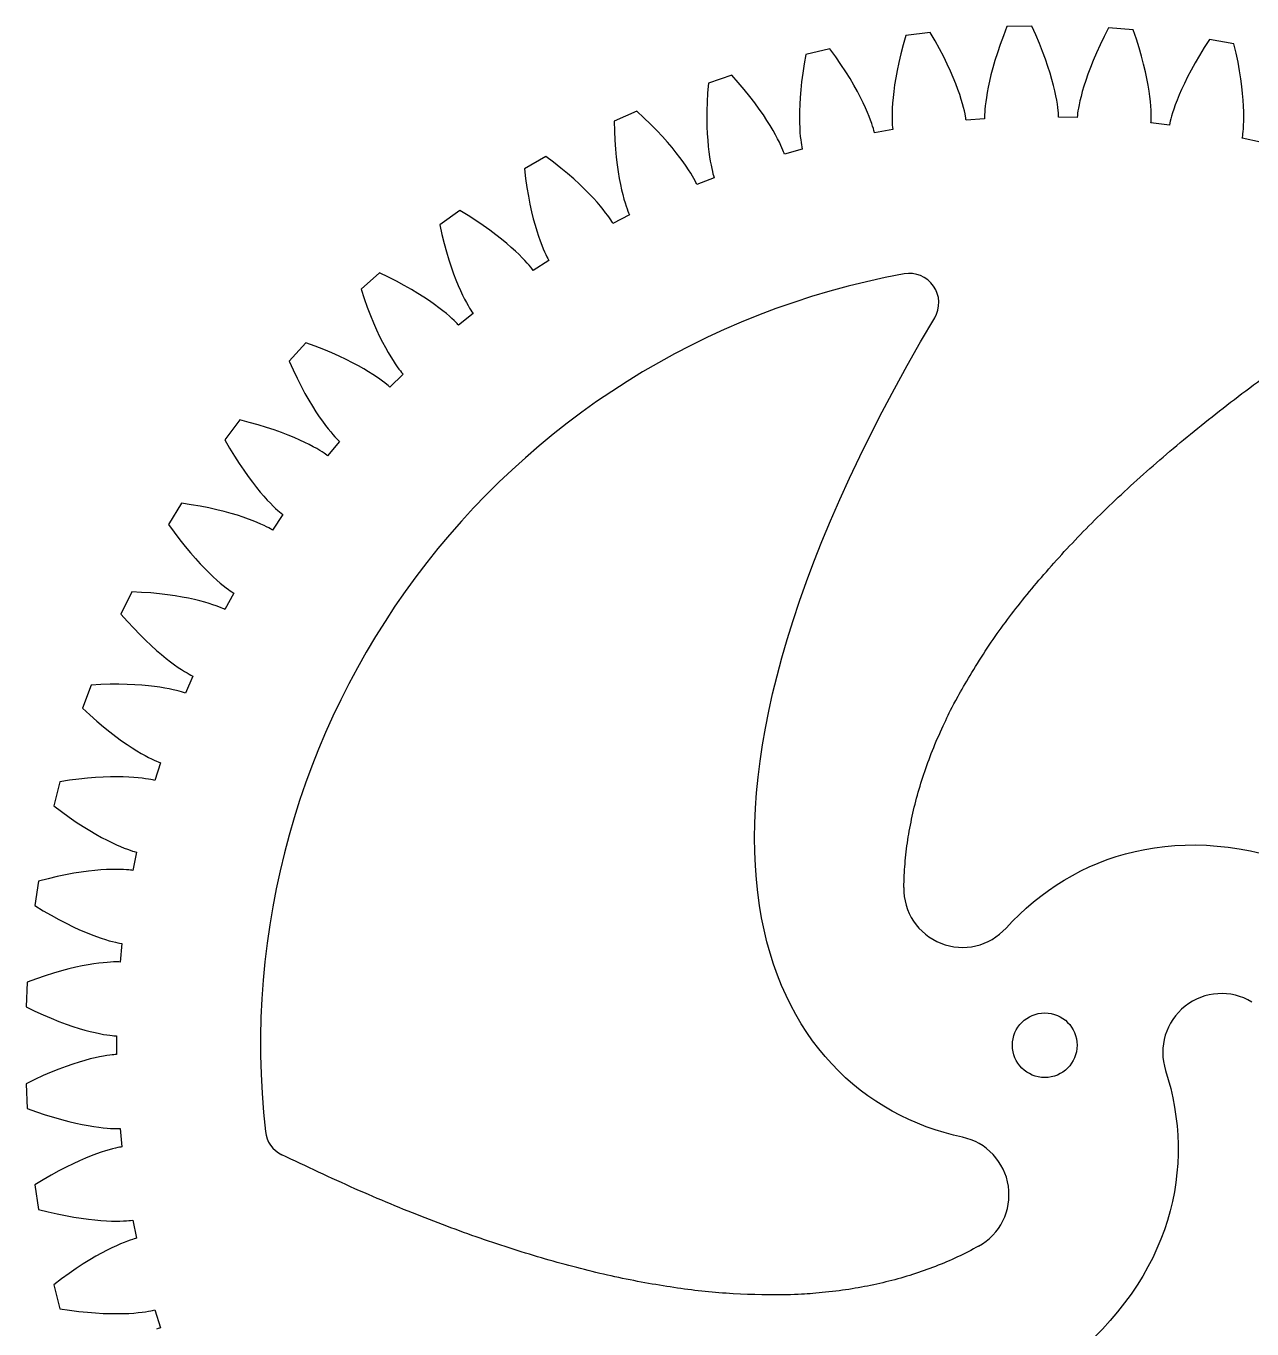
# Model space of a CAD drawing. Header units: millimetres. Extents: x -53 to 53, y -68 to 53.
# Drawn here: x -53 to 10.8, y -14.8 to 53 of the extents above; entities that cross this region are included whole.
import ezdxf

# ---------------------------------------------------------------- set-up
doc = ezdxf.new("R2010")
doc.units = ezdxf.units.MM

msp = doc.modelspace()

# ---------------------------------------------------------------- linework, layer by layer
at = {"color": 7, "linetype": 'Continuous', "lineweight": 25}
for p, q in [((-1.965, 53.004), (-2.152, 52.531)), ((-0.679, 53.036), (-1.965, 53.004)), ((-0.469, 52.572), (-0.679, 53.036)), ((3.322, 52.936), (3.089, 52.484)), ((4.605, 52.84), (3.322, 52.936)), ((-7.233, 52.545), (-7.372, 52.055)), ((-5.957, 52.704), (-7.233, 52.545)), ((-5.701, 52.265), (-5.957, 52.704)), ((-5.469, 51.843), (-5.701, 52.265)), ((-2.152, 52.531), (-2.319, 52.079)), ((-0.28, 52.13), (-0.469, 52.572)), ((3.089, 52.484), (2.878, 52.051)), ((4.768, 52.358), (4.605, 52.84)), ((4.912, 51.899), (4.768, 52.358)), ((8.576, 52.342), (8.299, 51.915)), ((9.843, 52.119), (8.576, 52.342)), ((-12.429, 51.563), (-12.518, 51.062)), ((-11.175, 51.849), (-12.429, 51.563)), ((-10.877, 51.437), (-11.175, 51.849)), ((-7.493, 51.589), (-7.596, 51.147)), ((-7.372, 52.055), (-7.493, 51.589)), ((-5.26, 51.44), (-5.469, 51.843)), ((-2.465, 51.649), (-2.593, 51.243)), ((-2.319, 52.079), (-2.465, 51.649)), ((-0.112, 51.708), (-0.28, 52.13)), ((0.036, 51.308), (-0.112, 51.708)), ((2.69, 51.638), (2.522, 51.246)), ((2.878, 52.051), (2.69, 51.638)), ((5.037, 51.462), (4.912, 51.899)), ((8.299, 51.915), (8.047, 51.506)), ((9.958, 51.623), (9.843, 52.119)), ((10.055, 51.152), (9.958, 51.623)), ((-12.518, 51.062), (-12.592, 50.587)), ((-10.604, 51.041), (-10.877, 51.437)), ((-10.356, 50.661), (-10.604, 51.041)), ((-7.596, 51.147), (-7.683, 50.73)), ((-5.073, 51.057), (-5.26, 51.44)), ((-4.906, 50.695), (-5.073, 51.057)), ((-2.704, 50.86), (-2.799, 50.501)), ((-2.593, 51.243), (-2.704, 50.86)), ((0.166, 50.931), (0.036, 51.308)), ((0.278, 50.578), (0.166, 50.931)), ((2.373, 50.876), (2.244, 50.528)), ((2.522, 51.246), (2.373, 50.876)), ((5.144, 51.05), (5.037, 51.462)), ((5.236, 50.662), (5.144, 51.05)), ((7.818, 51.114), (7.612, 50.741)), ((8.047, 51.506), (7.818, 51.114)), ((10.136, 50.705), (10.055, 51.152)), ((-16.282, 50.479), (-17.501, 50.07)), ((-15.944, 50.099), (-16.282, 50.479)), ((-12.592, 50.587), (-12.651, 50.137)), ((-10.131, 50.298), (-10.356, 50.661)), ((-9.93, 49.954), (-10.131, 50.298)), ((-7.755, 50.338), (-7.813, 49.971)), ((-7.683, 50.73), (-7.755, 50.338)), ((-4.759, 50.354), (-4.906, 50.695)), ((-4.631, 50.035), (-4.759, 50.354)), ((-2.799, 50.501), (-2.878, 50.166)), ((0.374, 50.247), (0.278, 50.578)), ((0.455, 49.942), (0.374, 50.247)), ((2.131, 50.204), (2.035, 49.902)), ((2.244, 50.528), (2.131, 50.204)), ((5.312, 50.299), (5.236, 50.662)), ((5.375, 49.961), (5.312, 50.299)), ((7.427, 50.387), (7.263, 50.054)), ((7.612, 50.741), (7.427, 50.387)), ((10.202, 50.284), (10.136, 50.705)), ((10.254, 49.889), (10.202, 50.284)), ((-17.54, 49.562), (-17.566, 49.082)), ((-17.501, 50.07), (-17.54, 49.562)), ((-15.633, 49.731), (-15.944, 50.099)), ((-15.349, 49.378), (-15.633, 49.731)), ((-12.696, 49.713), (-12.728, 49.316)), ((-12.651, 50.137), (-12.696, 49.713)), ((-9.749, 49.63), (-9.93, 49.954)), ((-9.59, 49.325), (-9.749, 49.63)), ((-7.859, 49.63), (-7.894, 49.316)), ((-7.813, 49.971), (-7.859, 49.63)), ((-4.52, 49.739), (-4.631, 50.035)), ((-4.425, 49.466), (-4.52, 49.739)), ((-2.997, 49.573), (-3.04, 49.315)), ((-2.944, 49.857), (-2.997, 49.573)), ((-2.878, 50.166), (-2.944, 49.857)), ((0.523, 49.661), (0.455, 49.942)), ((0.578, 49.406), (0.523, 49.661)), ((1.953, 49.625), (1.886, 49.373)), ((2.035, 49.902), (1.953, 49.625)), ((5.426, 49.648), (5.375, 49.961)), ((5.465, 49.362), (5.426, 49.648)), ((7.119, 49.742), (6.993, 49.452)), ((7.263, 50.054), (7.119, 49.742)), ((10.294, 49.52), (10.254, 49.889)), ((10.323, 49.177), (10.294, 49.52)), ((-17.566, 49.082), (-17.58, 48.628)), ((-15.089, 49.04), (-15.349, 49.378)), ((-14.854, 48.717), (-15.089, 49.04)), ((-12.75, 48.945), (-12.761, 48.601)), ((-12.728, 49.316), (-12.75, 48.945)), ((-9.45, 49.042), (-9.59, 49.325)), ((-9.328, 48.78), (-9.45, 49.042)), ((-7.918, 49.028), (-7.935, 48.768)), ((-7.894, 49.316), (-7.918, 49.028)), ((-4.344, 49.218), (-4.425, 49.466)), ((-4.278, 48.993), (-4.344, 49.218)), ((-4.224, 48.794), (-4.278, 48.993)), ((-3.095, 48.879), (-3.112, 48.701)), ((-3.072, 49.084), (-3.095, 48.879)), ((-3.04, 49.315), (-3.072, 49.084)), ((0.621, 49.176), (0.578, 49.406)), ((0.655, 48.972), (0.621, 49.176)), ((0.68, 48.796), (0.655, 48.972)), ((1.787, 48.944), (1.753, 48.769)), ((1.831, 49.146), (1.787, 48.944)), ((1.886, 49.373), (1.831, 49.146)), ((5.494, 49.103), (5.465, 49.362)), ((5.515, 48.87), (5.494, 49.103)), ((5.528, 48.664), (5.515, 48.87)), ((6.792, 48.94), (6.715, 48.719)), ((6.885, 49.184), (6.792, 48.94)), ((6.993, 49.452), (6.885, 49.184)), ((10.342, 48.861), (10.323, 49.177)), ((10.352, 48.573), (10.342, 48.861)), ((-21.227, 48.607), (-22.399, 48.078)), ((-20.853, 48.262), (-21.227, 48.607)), ((-20.507, 47.927), (-20.853, 48.262)), ((-17.58, 48.628), (-17.582, 48.202)), ((-17.582, 48.202), (-17.575, 47.803)), ((-14.642, 48.412), (-14.854, 48.717)), ((-14.453, 48.125), (-14.642, 48.412)), ((-12.761, 48.601), (-12.765, 48.285)), ((-12.765, 48.285), (-12.761, 47.996)), ((-9.223, 48.54), (-9.328, 48.78)), ((-9.135, 48.324), (-9.223, 48.54)), ((-9.062, 48.131), (-9.135, 48.324)), ((-7.944, 48.534), (-7.947, 48.328)), ((-7.947, 48.328), (-7.945, 48.149)), ((-7.945, 48.149), (-7.94, 47.998)), ((-7.935, 48.768), (-7.944, 48.534)), ((-4.182, 48.621), (-4.224, 48.794)), ((-4.149, 48.473), (-4.182, 48.621)), ((-4.126, 48.352), (-4.149, 48.473)), ((-4.109, 48.257), (-4.126, 48.352)), ((-4.099, 48.189), (-4.109, 48.257)), ((-4.093, 48.134), (-4.099, 48.189)), ((-3.127, 48.206), (-4.093, 48.134)), ((-3.127, 48.426), (-3.129, 48.33)), ((-3.129, 48.33), (-3.127, 48.206)), ((-3.122, 48.55), (-3.127, 48.426)), ((-3.112, 48.701), (-3.122, 48.55)), ((0.698, 48.645), (0.68, 48.796)), ((0.709, 48.522), (0.698, 48.645)), ((0.716, 48.426), (0.709, 48.522)), ((0.719, 48.357), (0.716, 48.426)), ((0.72, 48.302), (0.719, 48.357)), ((1.689, 48.278), (0.72, 48.302)), ((1.699, 48.402), (1.689, 48.278)), ((1.71, 48.497), (1.699, 48.402)), ((1.728, 48.62), (1.71, 48.497)), ((1.753, 48.769), (1.728, 48.62)), ((5.535, 48.485), (5.528, 48.664)), ((5.534, 48.114), (5.537, 48.21)), ((5.538, 48.334), (5.535, 48.485)), ((5.537, 48.21), (5.538, 48.334)), ((6.56, 48.206), (6.531, 48.086)), ((6.6, 48.352), (6.56, 48.206)), ((6.651, 48.523), (6.6, 48.352)), ((6.715, 48.719), (6.651, 48.523)), ((10.356, 48.312), (10.352, 48.573)), ((10.353, 48.078), (10.356, 48.312)), ((-22.399, 48.078), (-22.388, 47.57)), ((-22.388, 47.57), (-22.366, 47.089)), ((-20.189, 47.604), (-20.507, 47.927)), ((-19.897, 47.293), (-20.189, 47.604)), ((-17.575, 47.803), (-17.56, 47.432)), ((-14.286, 47.857), (-14.453, 48.125)), ((-14.138, 47.609), (-14.286, 47.857)), ((-14.011, 47.381), (-14.138, 47.609)), ((-12.761, 47.996), (-12.751, 47.735)), ((-12.751, 47.735), (-12.737, 47.502)), ((-12.737, 47.502), (-12.719, 47.296)), ((-9.002, 47.963), (-9.062, 48.131)), ((-8.955, 47.819), (-9.002, 47.963)), ((-8.919, 47.701), (-8.955, 47.819)), ((-8.894, 47.608), (-8.919, 47.701)), ((-8.877, 47.541), (-8.894, 47.608)), ((-8.865, 47.487), (-8.877, 47.541)), ((-7.911, 47.656), (-8.865, 47.487)), ((-7.94, 47.998), (-7.933, 47.874)), ((-7.933, 47.874), (-7.925, 47.778)), ((-7.925, 47.778), (-7.911, 47.656)), ((5.526, 47.991), (5.53, 48.045)), ((6.487, 47.87), (5.526, 47.991)), ((5.53, 48.045), (5.534, 48.114)), ((6.51, 47.992), (6.487, 47.87)), ((6.531, 48.086), (6.51, 47.992)), ((10.31, 47.419), (10.323, 47.542)), ((10.323, 47.542), (10.335, 47.693)), ((10.335, 47.693), (10.346, 47.872)), ((10.346, 47.872), (10.353, 48.078)), ((-22.366, 47.089), (-22.334, 46.636)), ((-19.631, 46.996), (-19.897, 47.293)), ((-19.39, 46.714), (-19.631, 46.996)), ((-17.56, 47.432), (-17.537, 47.089)), ((-17.537, 47.089), (-17.509, 46.774)), ((-13.901, 47.174), (-14.011, 47.381)), ((-13.809, 46.99), (-13.901, 47.174)), ((-13.733, 46.828), (-13.809, 46.99)), ((-13.672, 46.69), (-13.733, 46.828)), ((-12.719, 47.296), (-12.7, 47.119)), ((-12.7, 47.119), (-12.68, 46.969)), ((-12.68, 46.969), (-12.66, 46.847)), ((-12.66, 46.847), (-12.643, 46.752)), ((10.277, 47.202), (10.287, 47.256)), ((11.221, 46.986), (10.277, 47.202)), ((10.287, 47.256), (10.297, 47.324)), ((10.297, 47.324), (10.31, 47.419)), ((-25.961, 46.252), (-27.075, 45.609)), ((-25.555, 45.946), (-25.961, 46.252)), ((-22.334, 46.636), (-22.294, 46.212)), ((-22.294, 46.212), (-22.247, 45.816)), ((-19.173, 46.447), (-19.39, 46.714)), ((-18.98, 46.197), (-19.173, 46.447)), ((-18.808, 45.964), (-18.98, 46.197)), ((-17.509, 46.774), (-17.476, 46.487)), ((-17.476, 46.487), (-17.441, 46.229)), ((-17.441, 46.229), (-17.403, 45.998)), ((-13.624, 46.575), (-13.672, 46.69)), ((-13.59, 46.486), (-13.624, 46.575)), ((-13.566, 46.421), (-13.59, 46.486)), ((-13.549, 46.369), (-13.566, 46.421)), ((-12.617, 46.631), (-13.549, 46.369)), ((-12.643, 46.752), (-12.617, 46.631)), ((-27.075, 45.609), (-27.013, 45.104)), ((-25.177, 45.647), (-25.555, 45.946)), ((-24.828, 45.357), (-25.177, 45.647)), ((-22.247, 45.816), (-22.195, 45.448)), ((-22.195, 45.448), (-22.139, 45.109)), ((-18.659, 45.75), (-18.808, 45.964)), ((-18.529, 45.556), (-18.659, 45.75)), ((-18.419, 45.381), (-18.529, 45.556)), ((-17.403, 45.998), (-17.365, 45.795)), ((-17.365, 45.795), (-17.328, 45.62)), ((-17.328, 45.62), (-17.293, 45.473)), ((-17.293, 45.473), (-17.262, 45.353)), ((-27.013, 45.104), (-26.943, 44.628)), ((-24.507, 45.077), (-24.828, 45.357)), ((-24.213, 44.808), (-24.507, 45.077)), ((-23.945, 44.551), (-24.213, 44.808)), ((-22.139, 45.109), (-22.079, 44.798)), ((-22.079, 44.798), (-22.018, 44.516)), ((-18.327, 45.228), (-18.419, 45.381)), ((-18.253, 45.097), (-18.327, 45.228)), ((-18.194, 44.987), (-18.253, 45.097)), ((-18.151, 44.902), (-18.194, 44.987)), ((-18.121, 44.839), (-18.151, 44.902)), ((-18.099, 44.789), (-18.121, 44.839)), ((-17.197, 45.143), (-18.099, 44.789)), ((-17.262, 45.353), (-17.235, 45.261)), ((-17.235, 45.261), (-17.197, 45.143)), ((-26.943, 44.628), (-26.867, 44.181)), ((-26.867, 44.181), (-26.785, 43.762)), ((-23.703, 44.307), (-23.945, 44.551)), ((-23.485, 44.078), (-23.703, 44.307)), ((-23.292, 43.863), (-23.485, 44.078)), ((-22.018, 44.516), (-21.957, 44.262)), ((-21.957, 44.262), (-21.897, 44.036)), ((-30.437, 43.437), (-31.482, 42.687)), ((-30.002, 43.173), (-30.437, 43.437)), ((-26.785, 43.762), (-26.699, 43.373)), ((-23.121, 43.665), (-23.292, 43.863)), ((-22.973, 43.485), (-23.121, 43.665)), ((-22.846, 43.322), (-22.973, 43.485)), ((-21.897, 44.036), (-21.839, 43.838)), ((-21.839, 43.838), (-21.784, 43.668)), ((-21.784, 43.668), (-21.735, 43.525)), ((-21.735, 43.525), (-21.692, 43.409)), ((-21.692, 43.409), (-21.656, 43.32)), ((-29.597, 42.914), (-30.002, 43.173)), ((-29.221, 42.66), (-29.597, 42.914)), ((-26.699, 43.373), (-26.61, 43.012)), ((-26.61, 43.012), (-26.52, 42.681)), ((-22.739, 43.179), (-22.846, 43.322)), ((-22.652, 43.055), (-22.739, 43.179)), ((-22.583, 42.952), (-22.652, 43.055)), ((-22.531, 42.871), (-22.583, 42.952)), ((-22.496, 42.812), (-22.531, 42.871)), ((-22.469, 42.764), (-22.496, 42.812)), ((-21.606, 43.207), (-22.469, 42.764)), ((-21.656, 43.32), (-21.606, 43.207)), ((-31.482, 42.687), (-31.37, 42.19)), ((-31.37, 42.19), (-31.253, 41.723)), ((-28.873, 42.413), (-29.221, 42.66)), ((-28.554, 42.175), (-28.873, 42.413)), ((-28.262, 41.946), (-28.554, 42.175)), ((-26.52, 42.681), (-26.43, 42.378)), ((-26.43, 42.378), (-26.341, 42.103)), ((-26.341, 42.103), (-26.255, 41.856)), ((-31.253, 41.723), (-31.132, 41.286)), ((-27.996, 41.727), (-28.262, 41.946)), ((-27.757, 41.52), (-27.996, 41.727)), ((-27.543, 41.326), (-27.757, 41.52)), ((-26.255, 41.856), (-26.172, 41.637)), ((-26.172, 41.637), (-26.095, 41.446)), ((-26.095, 41.446), (-26.024, 41.282)), ((-31.132, 41.286), (-31.009, 40.878)), ((-31.009, 40.878), (-30.885, 40.499)), ((-27.354, 41.146), (-27.543, 41.326)), ((-27.188, 40.981), (-27.354, 41.146)), ((-27.046, 40.832), (-27.188, 40.981)), ((-26.926, 40.7), (-27.046, 40.832)), ((-26.826, 40.586), (-26.926, 40.7)), ((-25.801, 40.841), (-26.615, 40.315)), ((-26.024, 41.282), (-25.961, 41.145)), ((-25.961, 41.145), (-25.906, 41.034)), ((-25.906, 41.034), (-25.862, 40.948)), ((-25.862, 40.948), (-25.801, 40.841)), ((-34.611, 40.191), (-35.575, 39.34)), ((-34.152, 39.972), (-34.611, 40.191)), ((-30.885, 40.499), (-30.76, 40.149)), ((-30.76, 40.149), (-30.638, 39.828)), ((-26.747, 40.49), (-26.826, 40.586)), ((-26.688, 40.415), (-26.747, 40.49)), ((-26.647, 40.36), (-26.688, 40.415)), ((-26.615, 40.315), (-26.647, 40.36)), ((-35.575, 39.34), (-35.415, 38.857)), ((-33.723, 39.754), (-34.152, 39.972)), ((-33.323, 39.539), (-33.723, 39.754)), ((-32.953, 39.328), (-33.323, 39.539)), ((-32.611, 39.122), (-32.953, 39.328)), ((-30.638, 39.828), (-30.518, 39.535)), ((-30.518, 39.535), (-30.402, 39.271)), ((-35.415, 38.857), (-35.252, 38.404)), ((-32.298, 38.923), (-32.611, 39.122)), ((-32.012, 38.732), (-32.298, 38.923)), ((-31.753, 38.55), (-32.012, 38.732)), ((-30.402, 39.271), (-30.292, 39.034)), ((-30.292, 39.034), (-30.188, 38.825)), ((-30.188, 38.825), (-30.092, 38.642)), ((-35.252, 38.404), (-35.088, 37.981)), ((-35.088, 37.981), (-34.925, 37.587)), ((-31.521, 38.379), (-31.753, 38.55)), ((-31.315, 38.218), (-31.521, 38.379)), ((-31.134, 38.07), (-31.315, 38.218)), ((-30.977, 37.936), (-31.134, 38.07)), ((-29.739, 38.069), (-30.497, 37.465)), ((-30.092, 38.642), (-30.005, 38.486)), ((-30.005, 38.486), (-29.928, 38.355)), ((-29.928, 38.355), (-29.863, 38.25)), ((-29.863, 38.25), (-29.811, 38.17)), ((-29.811, 38.17), (-29.739, 38.069)), ((-34.925, 37.587), (-34.763, 37.223)), ((-30.844, 37.817), (-30.977, 37.936)), ((-30.734, 37.713), (-30.844, 37.817)), ((-30.646, 37.626), (-30.734, 37.713)), ((-30.579, 37.557), (-30.646, 37.626)), ((-30.533, 37.506), (-30.579, 37.557)), ((-30.497, 37.465), (-30.533, 37.506)), ((-34.763, 37.223), (-34.605, 36.887)), ((-34.605, 36.887), (-34.451, 36.58)), ((-38.441, 36.545), (-39.316, 35.602)), ((-37.962, 36.372), (-38.441, 36.545)), ((-37.514, 36.198), (-37.962, 36.372)), ((-37.095, 36.024), (-37.514, 36.198)), ((-36.705, 35.851), (-37.095, 36.024)), ((-34.451, 36.58), (-34.303, 36.3)), ((-34.303, 36.3), (-34.161, 36.049)), ((-34.161, 36.049), (-34.028, 35.824)), ((-39.316, 35.602), (-39.108, 35.138)), ((-36.344, 35.681), (-36.705, 35.851)), ((-36.013, 35.514), (-36.344, 35.681)), ((-35.709, 35.352), (-36.013, 35.514)), ((-35.434, 35.197), (-35.709, 35.352)), ((-34.028, 35.824), (-33.904, 35.626)), ((-33.904, 35.626), (-33.79, 35.454)), ((-33.79, 35.454), (-33.688, 35.307)), ((-33.688, 35.307), (-33.599, 35.185)), ((-39.108, 35.138), (-38.901, 34.704)), ((-38.901, 34.704), (-38.695, 34.299)), ((-35.186, 35.049), (-35.434, 35.197)), ((-34.964, 34.91), (-35.186, 35.049)), ((-34.77, 34.781), (-34.964, 34.91)), ((-34.6, 34.663), (-34.77, 34.781)), ((-34.456, 34.558), (-34.6, 34.663)), ((-33.382, 34.918), (-34.075, 34.242)), ((-33.599, 35.185), (-33.523, 35.087)), ((-33.523, 35.087), (-33.463, 35.012)), ((-33.463, 35.012), (-33.382, 34.918)), ((-38.695, 34.299), (-38.494, 33.923)), ((-38.494, 33.923), (-38.297, 33.576)), ((-34.336, 34.465), (-34.456, 34.558)), ((-34.24, 34.388), (-34.336, 34.465)), ((-34.167, 34.325), (-34.24, 34.388)), ((-34.115, 34.28), (-34.167, 34.325)), ((-34.075, 34.242), (-34.115, 34.28)), ((-38.297, 33.576), (-38.106, 33.258)), ((-38.106, 33.258), (-37.922, 32.968)), ((-37.922, 32.968), (-37.747, 32.704)), ((-37.747, 32.704), (-37.581, 32.468)), ((-41.888, 32.536), (-42.665, 31.511)), ((-41.395, 32.412), (-41.888, 32.536)), ((-40.931, 32.283), (-41.395, 32.412)), ((-40.497, 32.152), (-40.931, 32.283)), ((-40.092, 32.018), (-40.497, 32.152)), ((-39.717, 31.885), (-40.092, 32.018)), ((-39.37, 31.752), (-39.717, 31.885)), ((-37.581, 32.468), (-37.426, 32.258)), ((-37.426, 32.258), (-37.282, 32.073)), ((-37.282, 32.073), (-37.152, 31.913)), ((-37.152, 31.913), (-37.036, 31.777)), ((-42.665, 31.511), (-42.412, 31.069)), ((-39.052, 31.621), (-39.37, 31.752)), ((-38.762, 31.494), (-39.052, 31.621)), ((-38.501, 31.372), (-38.762, 31.494)), ((-38.267, 31.256), (-38.501, 31.372)), ((-38.06, 31.147), (-38.267, 31.256)), ((-36.693, 31.421), (-37.315, 30.679)), ((-37.036, 31.777), (-36.935, 31.665)), ((-36.935, 31.665), (-36.85, 31.575)), ((-36.85, 31.575), (-36.783, 31.506)), ((-36.783, 31.506), (-36.693, 31.421)), ((-42.412, 31.069), (-42.163, 30.658)), ((-42.163, 30.658), (-41.918, 30.275)), ((-37.88, 31.046), (-38.06, 31.147)), ((-37.726, 30.955), (-37.88, 31.046)), ((-37.597, 30.875), (-37.726, 30.955)), ((-37.494, 30.808), (-37.597, 30.875)), ((-37.415, 30.753), (-37.494, 30.808)), ((-37.359, 30.712), (-37.415, 30.753)), ((-37.315, 30.679), (-37.359, 30.712)), ((-41.918, 30.275), (-41.68, 29.922)), ((-41.68, 29.922), (-41.45, 29.596)), ((-41.45, 29.596), (-41.228, 29.299)), ((-41.228, 29.299), (-41.016, 29.028)), ((-41.016, 29.028), (-40.815, 28.784)), ((-40.815, 28.784), (-40.627, 28.565)), ((-40.627, 28.565), (-40.452, 28.371)), ((-44.92, 28.204), (-45.591, 27.106)), ((-44.417, 28.129), (-44.92, 28.204)), ((-43.942, 28.047), (-44.417, 28.129)), ((-43.497, 27.96), (-43.942, 28.047)), ((-43.081, 27.867), (-43.497, 27.96)), ((-42.694, 27.772), (-43.081, 27.867)), ((-40.452, 28.371), (-40.291, 28.202)), ((-40.291, 28.202), (-40.145, 28.055)), ((-40.145, 28.055), (-40.016, 27.932)), ((-40.016, 27.932), (-39.904, 27.83)), ((-39.904, 27.83), (-39.811, 27.749)), ((-42.336, 27.674), (-42.694, 27.772)), ((-42.006, 27.576), (-42.336, 27.674)), ((-41.705, 27.478), (-42.006, 27.576)), ((-41.433, 27.382), (-41.705, 27.478)), ((-41.189, 27.29), (-41.433, 27.382)), ((-40.972, 27.202), (-41.189, 27.29)), ((-40.783, 27.12), (-40.972, 27.202)), ((-40.62, 27.045), (-40.783, 27.12)), ((-39.639, 27.612), (-40.185, 26.811)), ((-39.811, 27.749), (-39.737, 27.687)), ((-39.737, 27.687), (-39.639, 27.612)), ((-45.591, 27.106), (-45.295, 26.692)), ((-45.295, 26.692), (-45.006, 26.307)), ((-40.485, 26.978), (-40.62, 27.045)), ((-40.375, 26.921), (-40.485, 26.978)), ((-40.291, 26.875), (-40.375, 26.921)), ((-40.231, 26.84), (-40.291, 26.875)), ((-40.185, 26.811), (-40.231, 26.84)), ((-45.006, 26.307), (-44.724, 25.951)), ((-44.724, 25.951), (-44.452, 25.623)), ((-44.452, 25.623), (-44.191, 25.322)), ((-44.191, 25.322), (-43.94, 25.048)), ((-43.94, 25.048), (-43.703, 24.8)), ((-43.703, 24.8), (-43.478, 24.577)), ((-43.478, 24.577), (-43.269, 24.378)), ((-43.269, 24.378), (-43.075, 24.203)), ((-43.075, 24.203), (-42.898, 24.05)), ((-42.898, 24.05), (-42.739, 23.919)), ((-42.739, 23.919), (-42.598, 23.809)), ((-42.598, 23.809), (-42.477, 23.718)), ((-47.505, 23.591), (-48.063, 22.432)), ((-46.997, 23.567), (-47.505, 23.591)), ((-46.517, 23.533), (-46.997, 23.567)), ((-46.065, 23.49), (-46.517, 23.533)), ((-45.642, 23.439), (-46.065, 23.49)), ((-45.247, 23.383), (-45.642, 23.439)), ((-44.881, 23.321), (-45.247, 23.383)), ((-44.543, 23.256), (-44.881, 23.321)), ((-44.234, 23.189), (-44.543, 23.256)), ((-43.953, 23.121), (-44.234, 23.189)), ((-43.701, 23.053), (-43.953, 23.121)), ((-43.477, 22.988), (-43.701, 23.053)), ((-42.191, 23.528), (-42.654, 22.677)), ((-42.477, 23.718), (-42.376, 23.647)), ((-42.376, 23.647), (-42.296, 23.593)), ((-42.296, 23.593), (-42.191, 23.528)), ((-48.063, 22.432), (-47.727, 22.05)), ((-43.28, 22.925), (-43.477, 22.988)), ((-43.111, 22.866), (-43.28, 22.925)), ((-42.97, 22.813), (-43.111, 22.866)), ((-42.855, 22.767), (-42.97, 22.813)), ((-42.766, 22.73), (-42.855, 22.767)), ((-42.704, 22.701), (-42.766, 22.73)), ((-42.654, 22.677), (-42.704, 22.701)), ((-47.727, 22.05), (-47.401, 21.696)), ((-47.401, 21.696), (-47.086, 21.369)), ((-47.086, 21.369), (-46.783, 21.07)), ((-46.783, 21.07), (-46.492, 20.797)), ((-46.492, 20.797), (-46.216, 20.549)), ((-46.216, 20.549), (-45.955, 20.325)), ((-45.955, 20.325), (-45.709, 20.125)), ((-45.709, 20.125), (-45.481, 19.948)), ((-45.481, 19.948), (-45.271, 19.793)), ((-45.271, 19.793), (-45.08, 19.659)), ((-45.08, 19.659), (-44.908, 19.545)), ((-44.908, 19.545), (-44.757, 19.449)), ((-44.757, 19.449), (-44.627, 19.371)), ((-44.324, 19.21), (-44.7, 18.317)), ((-44.627, 19.371), (-44.52, 19.31)), ((-44.52, 19.31), (-44.435, 19.264)), ((-44.435, 19.264), (-44.324, 19.21)), ((-49.618, 18.744), (-50.058, 17.535)), ((-49.11, 18.77), (-49.618, 18.744)), ((-48.629, 18.784), (-49.11, 18.77)), ((-48.175, 18.787), (-48.629, 18.784)), ((-47.749, 18.778), (-48.175, 18.787)), ((-47.35, 18.761), (-47.749, 18.778)), ((-46.98, 18.737), (-47.35, 18.761)), ((-46.637, 18.706), (-46.98, 18.737)), ((-46.323, 18.67), (-46.637, 18.706)), ((-46.037, 18.63), (-46.323, 18.67)), ((-45.779, 18.588), (-46.037, 18.63)), ((-45.55, 18.544), (-45.779, 18.588)), ((-45.348, 18.502), (-45.55, 18.544)), ((-45.174, 18.46), (-45.348, 18.502)), ((-45.028, 18.422), (-45.174, 18.46)), ((-44.909, 18.387), (-45.028, 18.422)), ((-44.817, 18.358), (-44.909, 18.387)), ((-44.752, 18.336), (-44.817, 18.358)), ((-44.7, 18.317), (-44.752, 18.336)), ((-50.058, 17.535), (-49.686, 17.188)), ((-49.686, 17.188), (-49.326, 16.868)), ((-49.326, 16.868), (-48.98, 16.575)), ((-48.98, 16.575), (-48.648, 16.307)), ((-48.648, 16.307), (-48.332, 16.064)), ((-48.332, 16.064), (-48.032, 15.845)), ((-48.032, 15.845), (-47.75, 15.649)), ((-47.75, 15.649), (-47.486, 15.474)), ((-47.486, 15.474), (-47.242, 15.321)), ((-47.242, 15.321), (-47.017, 15.187)), ((-47.017, 15.187), (-46.813, 15.073)), ((-46.813, 15.073), (-46.631, 14.976)), ((-46.631, 14.976), (-46.471, 14.896)), ((-46.471, 14.896), (-46.334, 14.831)), ((-46.334, 14.831), (-46.221, 14.781)), ((-46.016, 14.701), (-46.302, 13.775)), ((-46.221, 14.781), (-46.132, 14.744)), ((-46.132, 14.744), (-46.016, 14.701)), ((-51.237, 13.71), (-51.555, 12.464)), ((-50.735, 13.787), (-51.237, 13.71)), ((-50.257, 13.849), (-50.735, 13.787)), ((-49.806, 13.897), (-50.257, 13.849)), ((-49.381, 13.931), (-49.806, 13.897)), ((-48.983, 13.954), (-49.381, 13.931)), ((-48.612, 13.966), (-48.983, 13.954)), ((-48.268, 13.969), (-48.612, 13.966)), ((-47.952, 13.964), (-48.268, 13.969)), ((-47.663, 13.953), (-47.952, 13.964)), ((-47.403, 13.937), (-47.663, 13.953)), ((-47.17, 13.917), (-47.403, 13.937)), ((-46.965, 13.894), (-47.17, 13.917)), ((-46.788, 13.871), (-46.965, 13.894)), ((-46.638, 13.847), (-46.788, 13.871)), ((-46.516, 13.824), (-46.638, 13.847)), ((-46.422, 13.805), (-46.516, 13.824)), ((-46.355, 13.789), (-46.422, 13.805)), ((-46.302, 13.775), (-46.355, 13.789)), ((-51.555, 12.464), (-51.15, 12.156)), ((-51.15, 12.156), (-50.76, 11.873)), ((-50.76, 11.873), (-50.387, 11.616)), ((-50.387, 11.616), (-50.03, 11.382)), ((-50.03, 11.382), (-49.691, 11.172)), ((-49.691, 11.172), (-49.371, 10.984)), ((-49.371, 10.984), (-49.071, 10.816)), ((-49.071, 10.816), (-48.791, 10.669)), ((-48.791, 10.669), (-48.532, 10.541)), ((-48.532, 10.541), (-48.295, 10.431)), ((-48.295, 10.431), (-48.081, 10.337)), ((-48.081, 10.337), (-47.89, 10.259)), ((-47.89, 10.259), (-47.723, 10.195)), ((-47.723, 10.195), (-47.581, 10.144)), ((-47.581, 10.144), (-47.463, 10.106)), ((-47.463, 10.106), (-47.371, 10.078)), ((-47.252, 10.046), (-47.444, 9.097)), ((-47.371, 10.078), (-47.252, 10.046)), ((-50.942, 8.868), (-51.386, 8.776)), ((-50.523, 8.945), (-50.942, 8.868)), ((-50.129, 9.007), (-50.523, 8.945)), ((-49.761, 9.056), (-50.129, 9.007)), ((-49.419, 9.094), (-49.761, 9.056)), ((-49.104, 9.121), (-49.419, 9.094)), ((-48.816, 9.138), (-49.104, 9.121)), ((-48.555, 9.148), (-48.816, 9.138)), ((-48.321, 9.151), (-48.555, 9.148)), ((-48.115, 9.149), (-48.321, 9.151)), ((-47.936, 9.143), (-48.115, 9.149)), ((-47.785, 9.134), (-47.936, 9.143)), ((-47.662, 9.124), (-47.785, 9.134)), ((-47.566, 9.114), (-47.662, 9.124)), ((-47.498, 9.105), (-47.566, 9.114)), ((-47.444, 9.097), (-47.498, 9.105)), ((-52.348, 8.541), (-52.54, 7.269)), ((-51.855, 8.667), (-52.348, 8.541)), ((-51.386, 8.776), (-51.855, 8.667)), ((-52.54, 7.269), (-52.106, 7.002)), ((-52.106, 7.002), (-51.69, 6.76)), ((-51.69, 6.76), (-51.293, 6.541)), ((-51.293, 6.541), (-50.915, 6.344)), ((-50.915, 6.344), (-50.557, 6.169)), ((-50.557, 6.169), (-50.22, 6.013)), ((-50.22, 6.013), (-49.904, 5.877)), ((-49.904, 5.877), (-49.611, 5.758)), ((-49.611, 5.758), (-49.341, 5.656)), ((-49.341, 5.656), (-49.094, 5.57)), ((-49.094, 5.57), (-48.872, 5.498)), ((-48.872, 5.498), (-48.674, 5.439)), ((-48.674, 5.439), (-48.501, 5.393)), ((-48.501, 5.393), (-48.355, 5.356)), ((-48.355, 5.356), (-48.234, 5.33)), ((-48.234, 5.33), (-48.139, 5.311)), ((-48.139, 5.311), (-48.017, 5.292)), ((-48.017, 5.292), (-48.113, 4.328)), ((-50.079, 4.128), (-50.415, 4.057)), ((-49.768, 4.186), (-50.079, 4.128)), ((-49.483, 4.232), (-49.768, 4.186)), ((-49.224, 4.268), (-49.483, 4.232)), ((-48.992, 4.295), (-49.224, 4.268)), ((-48.787, 4.313), (-48.992, 4.295)), ((-48.608, 4.325), (-48.787, 4.313)), ((-48.457, 4.331), (-48.608, 4.325)), ((-48.333, 4.333), (-48.457, 4.331)), ((-48.237, 4.333), (-48.333, 4.333)), ((-48.168, 4.331), (-48.237, 4.333)), ((-48.113, 4.328), (-48.168, 4.331)), ((-52.461, 3.461), (-52.938, 3.286)), ((-52.005, 3.616), (-52.461, 3.461)), ((-51.572, 3.752), (-52.005, 3.616)), ((-51.162, 3.87), (-51.572, 3.752)), ((-50.777, 3.971), (-51.162, 3.87)), ((-50.415, 4.057), (-50.777, 3.971)), ((-52.938, 3.286), (-53.002, 2.001)), ((-53.002, 2.001), (-52.544, 1.779)), ((-52.544, 1.779), (-52.107, 1.58)), ((-52.107, 1.58), (-51.689, 1.401)), ((-51.689, 1.401), (-51.293, 1.243)), ((-51.293, 1.243), (-50.92, 1.104)), ((-50.92, 1.104), (-50.569, 0.983)), ((-50.569, 0.983), (-50.241, 0.879)), ((-50.241, 0.879), (-49.938, 0.79)), ((-49.938, 0.79), (-49.659, 0.716)), ((-49.659, 0.716), (-49.405, 0.654)), ((-49.405, 0.654), (-49.176, 0.605)), ((-49.176, 0.605), (-48.974, 0.566)), ((-48.974, 0.566), (-48.797, 0.537)), ((-48.797, 0.537), (-48.648, 0.515)), ((-48.648, 0.515), (-48.525, 0.501)), ((-48.525, 0.501), (-48.429, 0.492)), ((-48.429, 0.492), (-48.305, 0.484)), ((-48.305, 0.484), (-48.305, -0.484)), ((-49.405, -0.654), (-49.659, -0.716)), ((-49.176, -0.605), (-49.405, -0.654)), ((-48.974, -0.566), (-49.176, -0.605)), ((-48.797, -0.537), (-48.974, -0.566)), ((-48.648, -0.515), (-48.797, -0.537)), ((-48.525, -0.501), (-48.648, -0.515)), ((-48.429, -0.492), (-48.525, -0.501)), ((-48.36, -0.487), (-48.429, -0.492)), ((-48.305, -0.484), (-48.36, -0.487)), ((-51.293, -1.243), (-51.689, -1.401)), ((-50.92, -1.104), (-51.293, -1.243)), ((-50.569, -0.983), (-50.92, -1.104)), ((-50.241, -0.879), (-50.569, -0.983)), ((-49.938, -0.79), (-50.241, -0.879)), ((-49.659, -0.716), (-49.938, -0.79)), ((-52.544, -1.779), (-53.002, -2.001)), ((-53.002, -2.001), (-52.938, -3.286)), ((-52.107, -1.58), (-52.544, -1.779)), ((-51.689, -1.401), (-52.107, -1.58)), ((-52.938, -3.286), (-52.461, -3.461)), ((-52.461, -3.461), (-52.005, -3.616)), ((-52.005, -3.616), (-51.572, -3.752)), ((-51.572, -3.752), (-51.162, -3.87)), ((-51.162, -3.87), (-50.777, -3.971)), ((-50.777, -3.971), (-50.415, -4.057)), ((-50.415, -4.057), (-50.079, -4.128)), ((-50.079, -4.128), (-49.768, -4.186)), ((-49.768, -4.186), (-49.483, -4.232)), ((-49.483, -4.232), (-49.224, -4.268)), ((-49.224, -4.268), (-48.992, -4.295)), ((-48.992, -4.295), (-48.787, -4.313)), ((-48.787, -4.313), (-48.608, -4.325)), ((-48.608, -4.325), (-48.457, -4.331)), ((-48.457, -4.331), (-48.333, -4.333)), ((-48.333, -4.333), (-48.237, -4.333)), ((-48.237, -4.333), (-48.113, -4.328)), ((-48.113, -4.328), (-48.017, -5.292)), ((-48.501, -5.393), (-48.674, -5.439)), ((-48.355, -5.356), (-48.501, -5.393)), ((-48.234, -5.33), (-48.355, -5.356)), ((-48.139, -5.311), (-48.234, -5.33)), ((-48.071, -5.299), (-48.139, -5.311)), ((-48.017, -5.292), (-48.071, -5.299)), ((-50.22, -6.013), (-50.557, -6.169)), ((-49.904, -5.877), (-50.22, -6.013)), ((-49.611, -5.758), (-49.904, -5.877)), ((-49.341, -5.656), (-49.611, -5.758)), ((-49.094, -5.57), (-49.341, -5.656)), ((-48.872, -5.498), (-49.094, -5.57)), ((-48.674, -5.439), (-48.872, -5.498)), ((-51.69, -6.76), (-52.106, -7.002)), ((-51.293, -6.541), (-51.69, -6.76)), ((-50.915, -6.344), (-51.293, -6.541)), ((-50.557, -6.169), (-50.915, -6.344)), ((-52.106, -7.002), (-52.54, -7.269)), ((-52.54, -7.269), (-52.348, -8.541)), ((-52.348, -8.541), (-51.855, -8.667)), ((-51.855, -8.667), (-51.386, -8.776)), ((-51.386, -8.776), (-50.942, -8.868)), ((-50.942, -8.868), (-50.523, -8.945)), ((-50.523, -8.945), (-50.129, -9.007)), ((-50.129, -9.007), (-49.761, -9.056)), ((-49.761, -9.056), (-49.419, -9.094)), ((-49.419, -9.094), (-49.104, -9.121)), ((-49.104, -9.121), (-48.816, -9.138)), ((-48.816, -9.138), (-48.555, -9.148)), ((-48.555, -9.148), (-48.321, -9.151)), ((-48.321, -9.151), (-48.115, -9.149)), ((-48.115, -9.149), (-47.936, -9.143)), ((-47.936, -9.143), (-47.785, -9.134)), ((-47.785, -9.134), (-47.662, -9.124)), ((-47.662, -9.124), (-47.566, -9.114)), ((-47.566, -9.114), (-47.444, -9.097)), ((-47.444, -9.097), (-47.252, -10.046)), ((-47.581, -10.144), (-47.723, -10.195)), ((-47.463, -10.106), (-47.581, -10.144)), ((-47.371, -10.078), (-47.463, -10.106)), ((-47.305, -10.06), (-47.371, -10.078)), ((-47.252, -10.046), (-47.305, -10.06)), ((-49.071, -10.816), (-49.371, -10.984)), ((-48.791, -10.669), (-49.071, -10.816)), ((-48.532, -10.541), (-48.791, -10.669)), ((-48.295, -10.431), (-48.532, -10.541)), ((-48.081, -10.337), (-48.295, -10.431)), ((-47.89, -10.259), (-48.081, -10.337)), ((-47.723, -10.195), (-47.89, -10.259)), ((-50.03, -11.382), (-50.387, -11.616)), ((-49.691, -11.172), (-50.03, -11.382)), ((-49.371, -10.984), (-49.691, -11.172)), ((-51.15, -12.156), (-51.555, -12.464)), ((-50.76, -11.873), (-51.15, -12.156)), ((-50.387, -11.616), (-50.76, -11.873)), ((-51.555, -12.464), (-51.237, -13.71)), ((-51.237, -13.71), (-50.735, -13.787)), ((-50.735, -13.787), (-50.257, -13.849)), ((-50.257, -13.849), (-49.806, -13.897)), ((-49.806, -13.897), (-49.381, -13.931)), ((-49.381, -13.931), (-48.983, -13.954)), ((-48.983, -13.954), (-48.612, -13.966)), ((-48.612, -13.966), (-48.268, -13.969)), ((-48.268, -13.969), (-47.952, -13.964)), ((-47.952, -13.964), (-47.663, -13.953)), ((-47.663, -13.953), (-47.403, -13.937)), ((-47.403, -13.937), (-47.17, -13.917)), ((-47.17, -13.917), (-46.965, -13.894)), ((-46.965, -13.894), (-46.788, -13.871)), ((-46.788, -13.871), (-46.638, -13.847)), ((-46.638, -13.847), (-46.516, -13.824)), ((-46.516, -13.824), (-46.422, -13.805)), ((-46.422, -13.805), (-46.302, -13.775)), ((-46.302, -13.775), (-46.016, -14.701)), ((-46.132, -14.744), (-46.221, -14.781)), ((-46.068, -14.72), (-46.132, -14.744)), ((-46.016, -14.701), (-46.068, -14.72))]:
    msp.add_line(p, q, dxfattribs=at)
msp.add_circle((0, 0), 1.683, dxfattribs=at)
for centre, radius, start, end in [((0, 0), 40.8, 100.33211, 186.3192), ((-7.043, 38.633), 1.53, 329.30932, 100.33211), ((-4.277, 8.151), 3.06, 178.88046, 317.8615), ((9.198, -0.372), 3.06, 58.88046, 197.8615), ((-39.031, -4.322), 1.53, 186.3192, 244.06118), ((-4.921, -7.78), 3.06, 298.88046, 77.8615)]:
    msp.add_arc(centre, radius, start, end, dxfattribs=at)
for points, degree in [([(-4.277, -4.788), (-14.558, -2.577), (-21.685, 10.967), (-5.728, 37.852)], 3), ([(-7.336, 8.211), (-7.06, 22.374), (14.916, 37.231)], 2), ([(-2.008, 6.098), (5.048, 13.896), (20.34, 13.297), (35.645, -13.966)], 3), ([(6.285, -1.31), (9.51, -11.319), (1.345, -24.263), (-29.917, -23.886)], 3), ([(-3.443, -10.459), (-15.847, -17.301), (-39.701, -5.698)], 2)]:
    msp.add_open_spline(points, degree=degree, dxfattribs=at)

doc.saveas('drawing.dxf')
